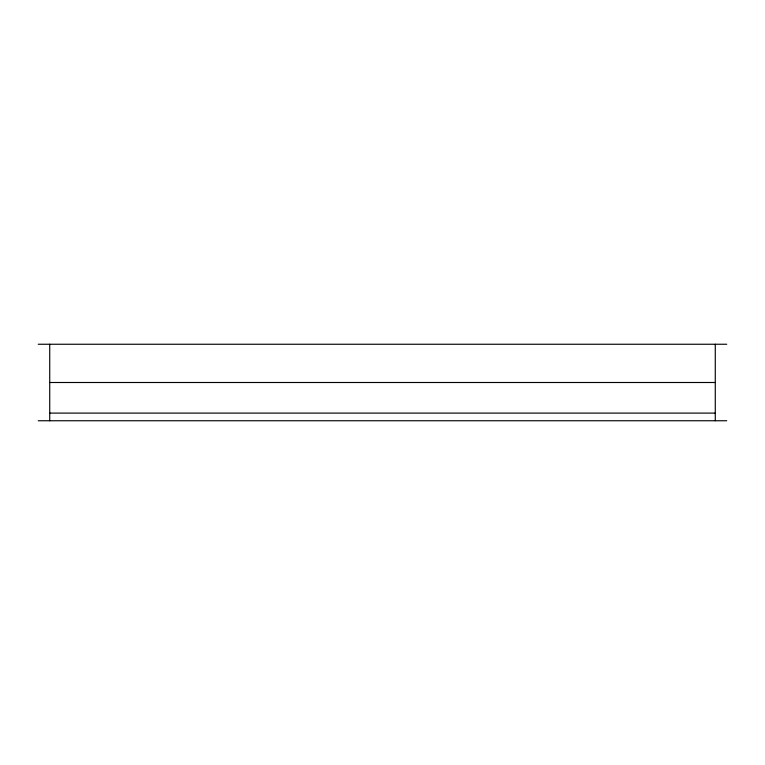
<?xml version="1.0" encoding="UTF-8"?>
<svg xmlns="http://www.w3.org/2000/svg" width="765" height="765" viewBox="0 0 765 765"><rect width="100%" height="100%" fill="white"/><g stroke="black" fill="none" stroke-linecap="round" stroke-linejoin="round"><path stroke-width="1.15" d="M38.25 344.25L726.75 344.25M49.725 382.5L715.275 382.5M49.725 413.1L715.275 413.1M38.25 420.75L726.75 420.75M715.275 344.25L715.275 420.75M49.725 344.25L49.725 420.75"/></g></svg>
